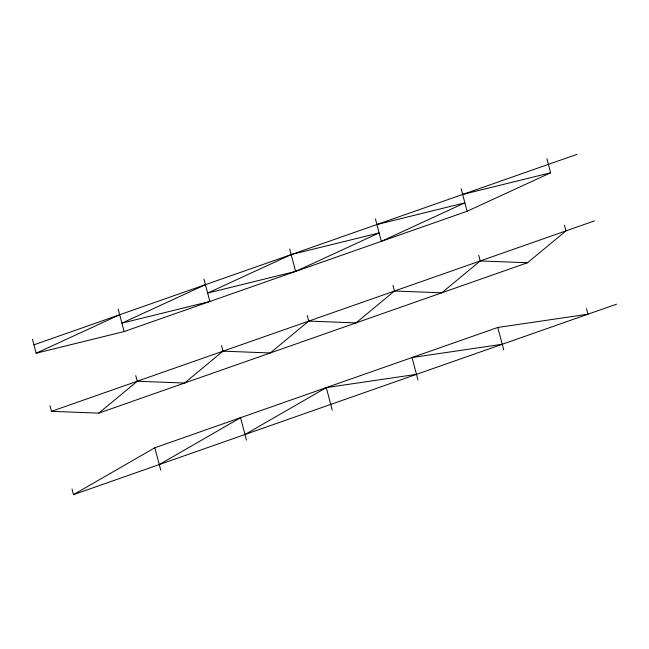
<?xml version="1.0" encoding="UTF-8"?>
<svg xmlns="http://www.w3.org/2000/svg" width="649" height="649" viewBox="0 0 649 649"><rect width="100%" height="100%" fill="white"/><g stroke="black" fill="none" stroke-linecap="round" stroke-linejoin="round"><path stroke-width="0.97" d="M50.014 405.722L51.498 411.328L98.81 413.113L137.239 381.255L184.551 383.032L222.98 351.174L270.3 352.959L308.729 321.101L356.041 322.886L394.47 291.028L441.791 292.813L480.219 260.955L527.532 262.731L565.96 230.882L564.484 225.268M72.023 489.046L73.499 494.652L154.803 447.761L497.783 327.461L587.97 314.205L586.485 308.599M159.248 464.579L240.552 417.688L246.474 440.111M244.989 434.506L326.293 387.607L416.48 374.351M32.45 339.216L36.149 353.226L119.676 314.741M205.417 284.668L121.898 323.153L209.862 301.493L203.94 279.062M295.603 271.412L379.13 232.926L291.166 254.595L207.639 293.08L295.603 271.412L289.681 248.989M36.149 353.226L124.121 331.566L467.093 211.266L550.62 172.78L546.92 158.762M33.935 344.822L576.977 154.348M51.498 411.328L594.541 220.855M98.81 413.113L527.532 262.731M73.499 494.652L616.55 304.178M462.656 194.449L550.62 172.78M376.907 224.522L464.879 202.853L381.352 241.339L375.43 218.916M502.221 344.278L412.034 357.534L417.956 379.965M461.171 188.835L467.093 211.266M478.735 255.349L480.219 260.955M497.783 327.461L503.705 349.884M392.994 285.422L394.47 291.028M307.245 315.495L308.729 321.101M326.293 387.607L332.215 410.038M221.504 345.568L222.98 351.174M118.191 309.135L124.121 331.566M135.755 375.649L137.239 381.255M154.803 447.761L160.725 470.184"/></g></svg>
